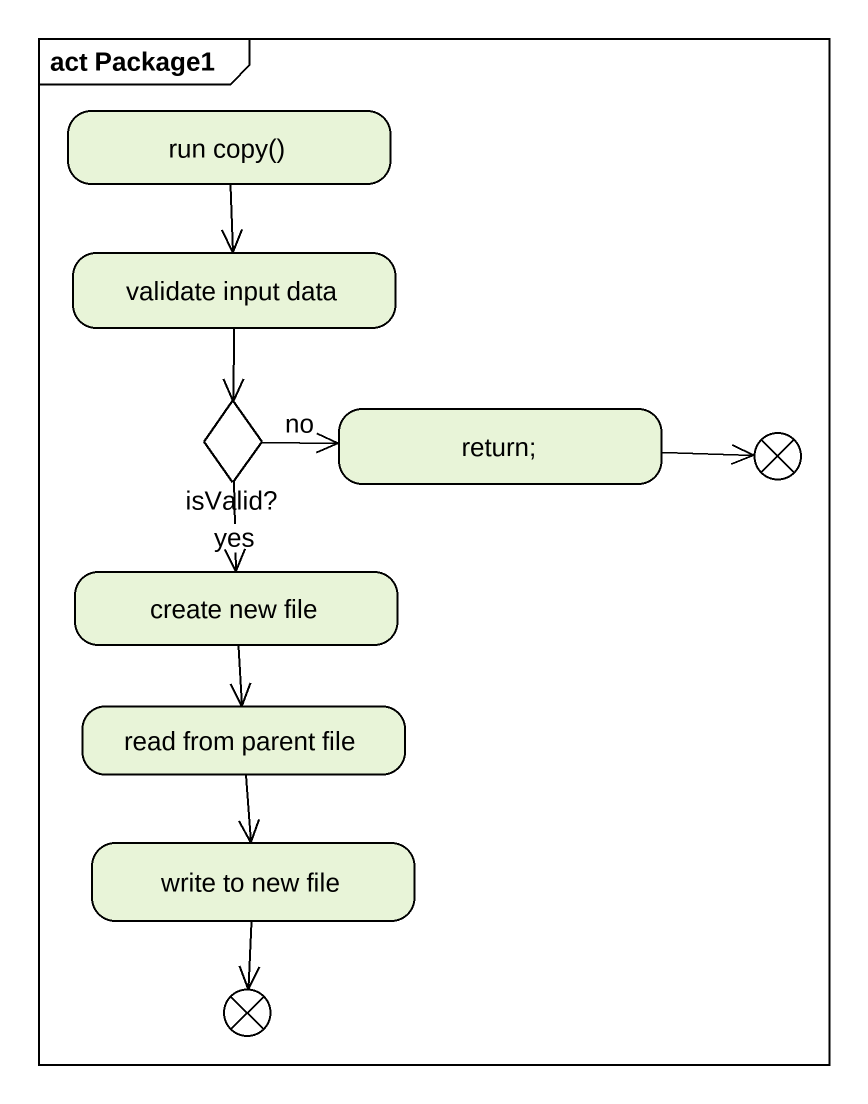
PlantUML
@startuml
mainframe act Package1
hide empty description
state "run copy()" as run_copy
state "validate input data" as validate_input_data
state "isValid?" as isValid <<choice>>
state "return;" as return_
state flowfinal1 <<end>>
state "create new file" as create_new_file
state "read from parent file" as read_from_parent_file
state "write to new file" as write_to_new_file
state flowfinal2 <<end>>
run_copy --> validate_input_data
validate_input_data --> isValid
isValid -right-> return_ : no
isValid --> create_new_file : yes
return_ -right-> flowfinal1
create_new_file --> read_from_parent_file
read_from_parent_file --> write_to_new_file
write_to_new_file --> flowfinal2
@enduml
